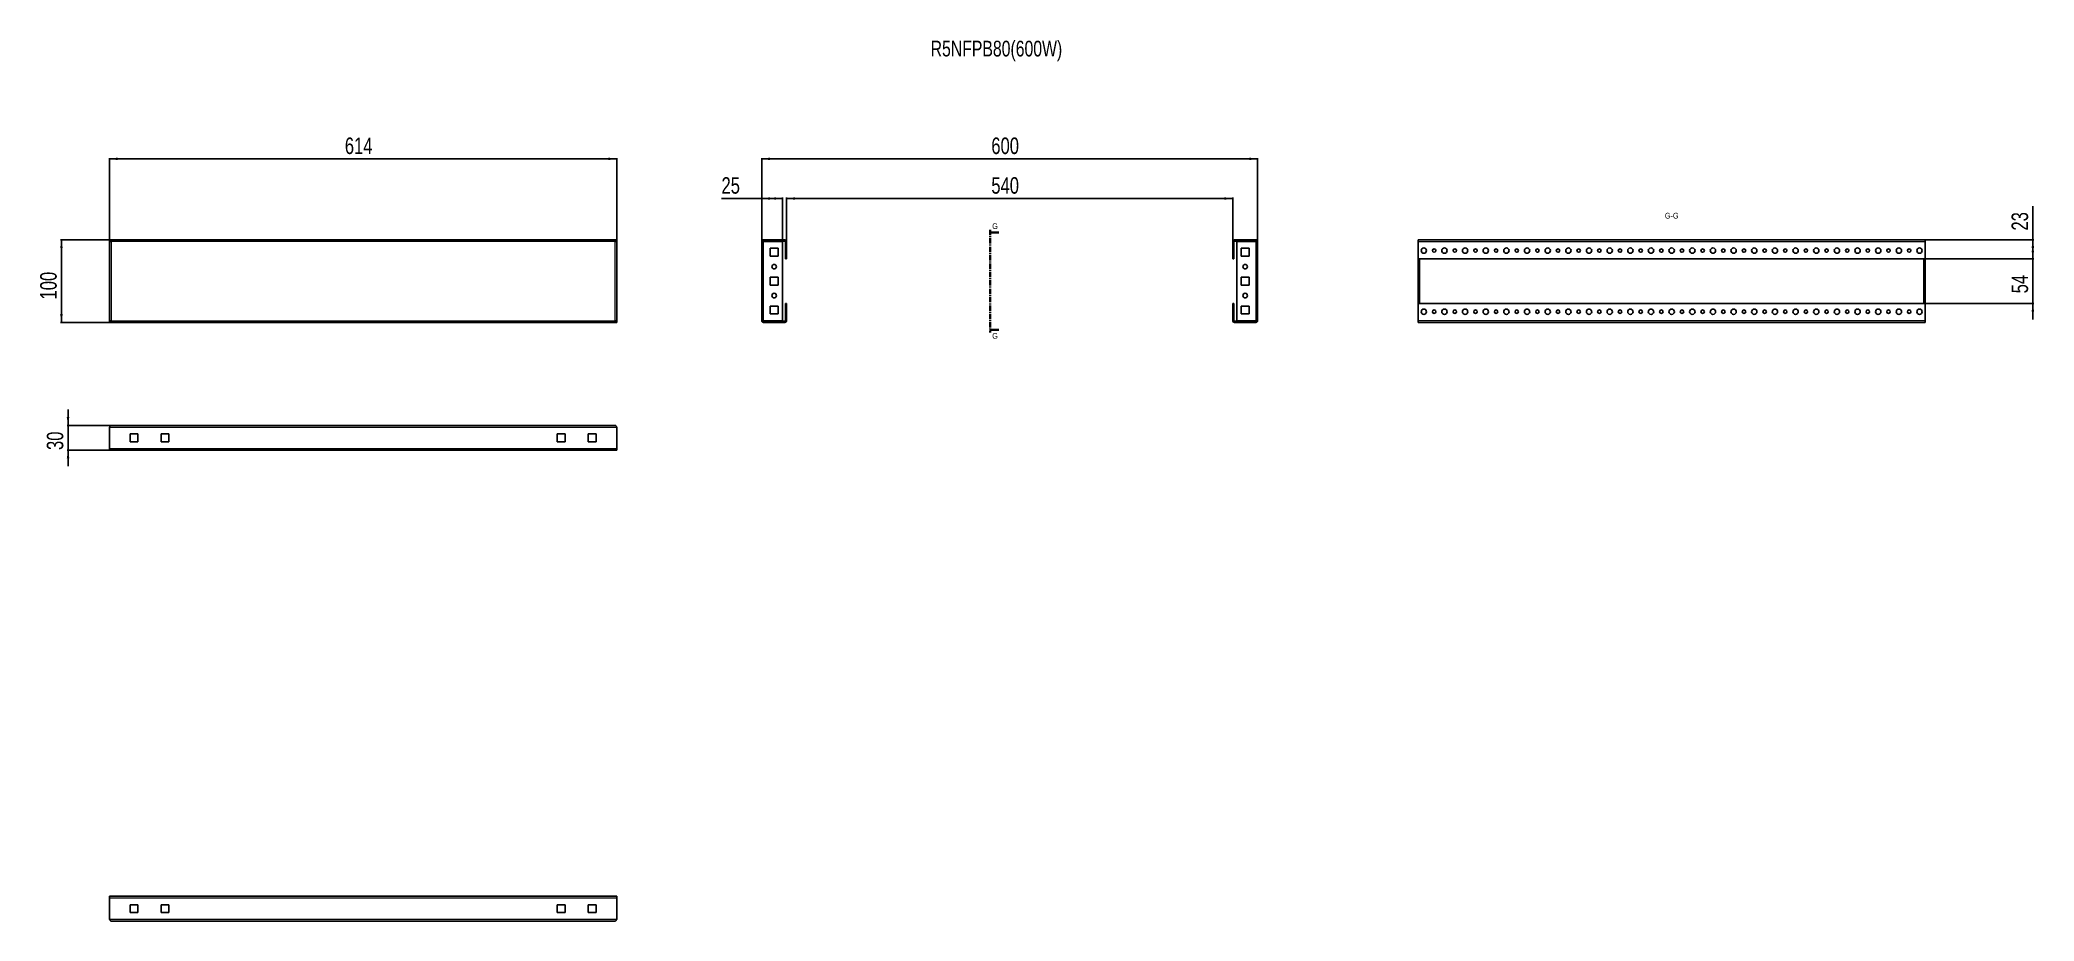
# Model space of a CAD drawing. Header units: millimetres. Extents: x -214 to 2200, y -492 to 575.
import ezdxf

# ---------------------------------------------------------------- set-up
doc = ezdxf.new("R2010")
doc.units = ezdxf.units.MM
doc.linetypes.add('CENTER', pattern=[10.16, 6.35, -1.27, 1.27, -1.27])
doc.layers.add('FORMAT', color=7, linetype='Continuous')
doc.styles.add('SLDTEXTSTYLE0', font='TXT', dxfattribs={"width": 0.75})
doc.dimstyles.new('SLDDIMSTYLE0', dxfattribs={"dimtxt": 20, "dimasz": 10, "dimexe": 0, "dimexo": 0.0625, "dimgap": 5, "dimtad": 2, "dimdec": 1, "dimrnd": 1e-09, "dimzin": 12, "dimdsep": 46, "dimtxsty": 'SLDTEXTSTYLE0', "dimsah": 1, "dimcen": 0.09, "dimadec": 0, "dimazin": 3, "dimtfac": 1, "dimtofl": 0, "dimtmove": 0, "dimatfit": 3, "dimfxl": 0, "dimfrac": 2, "dimtolj": 1, "dimtzin": 12, "dimarcsym": 0})
doc.dimstyles.new('SLDDIMSTYLE1', dxfattribs={"dimtxt": 20, "dimasz": 10, "dimexe": 0, "dimexo": 0.0625, "dimgap": 5, "dimtad": 2, "dimdec": 1, "dimrnd": 1e-09, "dimzin": 12, "dimdsep": 46, "dimtxsty": 'SLDTEXTSTYLE0', "dimsah": 1, "dimcen": 0.09, "dimadec": 0, "dimazin": 3, "dimtfac": 1, "dimtmove": 0, "dimatfit": 0, "dimfxl": 0, "dimfrac": 2, "dimtolj": 1, "dimtzin": 12, "dimarcsym": 0})

# ---------------------------------------------------------------- blocks, each defined once
blk = doc.blocks.new('_D')
at = {"layer": 'FORMAT'}
for p, q in [((-129.8, 330.6), (-129.8, 431.6)), ((-129.8, 430.6), (484.2, 430.6)), ((484.2, 330.6), (484.2, 431.6))]:
    blk.add_line(p, q, dxfattribs=at)
for points in [[(-129.8, 430.6), (-119.8, 429), (-119.8, 432.1)], [(484.2, 430.6), (474.2, 432.1), (474.2, 429)]]:
    blk.add_solid(points, dxfattribs=at)
at = {"layer": 'FORMAT', "insert": (155.1, 456.4), "char_height": 20, "attachment_point": 1, "style": 'SLDTEXTSTYLE0'}
blk.add_mtext('614', dxfattribs=at)
blk = doc.blocks.new('_D_1')
at = {"layer": 'FORMAT'}
for p, q in [((-129.8, 332.6), (-188.9, 332.6)), ((-187.9, 332.6), (-187.9, 232.6)), ((-129.8, 232.6), (-188.9, 232.6))]:
    blk.add_line(p, q, dxfattribs=at)
for points in [[(-187.9, 332.6), (-189.5, 322.6), (-186.4, 322.6)], [(-187.9, 232.6), (-186.4, 242.6), (-189.5, 242.6)]]:
    blk.add_solid(points, dxfattribs=at)
at = {"layer": 'FORMAT', "insert": (-213.7, 260.4), "char_height": 20, "attachment_point": 1, "rotation": 90, "style": 'SLDTEXTSTYLE0'}
blk.add_mtext('100', dxfattribs=at)
blk = doc.blocks.new('_D_2')
at = {"layer": 'FORMAT'}
for p, q in [((659.8, 330.5), (659.8, 431.6)), ((659.8, 430.6), (1259.8, 430.6)), ((1259.8, 330.5), (1259.8, 431.6))]:
    blk.add_line(p, q, dxfattribs=at)
for points in [[(659.8, 430.6), (669.8, 429), (669.8, 432.1)], [(1259.8, 430.6), (1249.8, 432.1), (1249.8, 429)]]:
    blk.add_solid(points, dxfattribs=at)
at = {"layer": 'FORMAT', "insert": (937.6, 456.4), "char_height": 20, "attachment_point": 1, "style": 'SLDTEXTSTYLE0'}
blk.add_mtext('600', dxfattribs=at)
blk = doc.blocks.new('_D_3')
at = {"layer": 'FORMAT'}
for p, q in [((689.8, 330.5), (689.8, 383.6)), ((689.8, 382.6), (1229.8, 382.6)), ((1229.8, 330.5), (1229.8, 383.6))]:
    blk.add_line(p, q, dxfattribs=at)
for points in [[(689.8, 382.6), (699.8, 381), (699.8, 384.1)], [(1229.8, 382.6), (1219.8, 384.1), (1219.8, 381)]]:
    blk.add_solid(points, dxfattribs=at)
at = {"layer": 'FORMAT', "insert": (937.6, 408.4), "char_height": 20, "attachment_point": 1, "style": 'SLDTEXTSTYLE0'}
blk.add_mtext('540', dxfattribs=at)
blk = doc.blocks.new('_D_4')
at = {"layer": 'FORMAT'}
for p, q in [((659.8, 382.6), (611, 382.6)), ((659.8, 330.5), (659.8, 383.6)), ((684.8, 382.6), (659.8, 382.6)), ((684.8, 330.6), (684.8, 383.6))]:
    blk.add_line(p, q, dxfattribs=at)
for points in [[(659.8, 382.6), (669.8, 381), (669.8, 384.1)], [(684.8, 382.6), (674.8, 384.1), (674.8, 381)]]:
    blk.add_solid(points, dxfattribs=at)
at = {"layer": 'FORMAT', "insert": (611, 408.4), "char_height": 20, "attachment_point": 1, "style": 'SLDTEXTSTYLE0'}
blk.add_mtext('25', dxfattribs=at)
blk = doc.blocks.new('_D_5')
at = {"layer": 'FORMAT'}
for p, q in [((-179.9, 108), (-179.9, 127.3)), ((-127.7, 108), (-180.9, 108)), ((-179.9, 108), (-179.9, 78)), ((-129.8, 78), (-180.9, 78)), ((-179.9, 78), (-179.9, 58.8))]:
    blk.add_line(p, q, dxfattribs=at)
for points in [[(-179.9, 108), (-178.4, 118), (-181.5, 118)], [(-179.9, 78), (-181.5, 68), (-178.4, 68)]]:
    blk.add_solid(points, dxfattribs=at)
at = {"layer": 'FORMAT', "insert": (-205.7, 78.2), "char_height": 20, "attachment_point": 1, "rotation": 90, "style": 'SLDTEXTSTYLE0'}
blk.add_mtext('30', dxfattribs=at)
blk = doc.blocks.new('_D_6')
at = {"layer": 'FORMAT'}
for p, q in [((2198.3, 309.6), (2198.3, 328.8)), ((2067.1, 309.6), (2199.3, 309.6)), ((2198.3, 309.6), (2198.3, 255.6)), ((2067.1, 255.6), (2199.3, 255.6)), ((2198.3, 255.6), (2198.3, 236.3))]:
    blk.add_line(p, q, dxfattribs=at)
for points in [[(2198.3, 309.6), (2199.8, 319.6), (2196.7, 319.6)], [(2198.3, 255.6), (2196.7, 245.6), (2199.8, 245.6)]]:
    blk.add_solid(points, dxfattribs=at)
at = {"layer": 'FORMAT', "insert": (2172.5, 267.8), "char_height": 20, "attachment_point": 1, "rotation": 90, "style": 'SLDTEXTSTYLE0'}
blk.add_mtext('54', dxfattribs=at)
blk = doc.blocks.new('_D_7')
at = {"layer": 'FORMAT'}
for p, q in [((2198.3, 332.6), (2198.3, 373.3)), ((2068.1, 332.6), (2199.3, 332.6)), ((2198.3, 332.6), (2198.3, 309.6)), ((2067.1, 309.6), (2199.3, 309.6))]:
    blk.add_line(p, q, dxfattribs=at)
for points in [[(2198.3, 332.6), (2196.7, 322.6), (2199.8, 322.6)], [(2198.3, 309.6), (2199.8, 319.6), (2196.7, 319.6)]]:
    blk.add_solid(points, dxfattribs=at)
at = {"layer": 'FORMAT', "insert": (2172.5, 343.8), "char_height": 20, "attachment_point": 1, "rotation": 90, "style": 'SLDTEXTSTYLE0'}
blk.add_mtext('23', dxfattribs=at)

msp = doc.modelspace()

# ---------------------------------------------------------------- linework, layer by layer
at = {"color": 7, "linetype": 'CENTER', "lineweight": 35}
msp.add_line((936.14, 344.57), (936.14, 220.56), dxfattribs=at)
at = {"color": 7, "linetype": 'Continuous', "lineweight": 35}
for p, q in [((946.78, 341.57), (936.14, 341.57)), ((946.78, 223.56), (936.14, 223.56))]:
    msp.add_line(p, q, dxfattribs=at)
at = {"color": 7, "linetype": 'Continuous', "lineweight": 25}
for p, q in [((484.22, 332.57), (-129.78, 332.57)), ((-129.78, 331.07), (-129.78, 332.57)), ((-129.78, 331.07), (-129.78, 330.57)), ((-129.78, 330.57), (-129.78, 234.57)), ((-129.78, 330.57), (-128.28, 330.57)), ((484.22, 330.57), (482.72, 330.57)), ((484.22, 332.57), (484.22, 331.07)), ((484.22, 330.57), (484.22, 331.07)), ((484.22, 234.57), (484.22, 330.57)), ((659.8, 234.67), (659.8, 330.47)), ((661.9, 332.57), (661.9, 331.07)), ((661.9, 332.57), (687.7, 332.57)), ((661.9, 331.07), (687.7, 331.07)), ((661.9, 330.57), (684.8, 330.57)), ((670.05, 322.32), (670.05, 312.82)), ((679.55, 322.32), (670.05, 322.32)), ((679.55, 312.82), (679.55, 322.32)), ((684.8, 234.57), (684.8, 330.57)), ((688.3, 330.47), (688.3, 310.57)), ((689.8, 330.47), (689.8, 310.57)), ((1229.8, 310.57), (1229.8, 330.47)), ((1231.3, 310.57), (1231.3, 330.47)), ((1231.9, 332.57), (1257.7, 332.57)), ((1231.9, 331.07), (1257.7, 331.07)), ((1234.8, 234.57), (1234.8, 330.57)), ((1257.7, 330.57), (1234.8, 330.57)), ((1240.05, 322.32), (1249.55, 322.32)), ((1240.05, 312.82), (1240.05, 322.32)), ((1249.55, 322.32), (1249.55, 312.82)), ((1257.7, 331.07), (1257.7, 332.57)), ((1259.8, 330.47), (1259.8, 234.67)), ((1454.08, 332.57), (2068.08, 332.57)), ((1454.08, 330.47), (1454.08, 332.57)), ((1454.08, 330.47), (1454.08, 310.57)), ((2068.08, 332.57), (2068.08, 330.47)), ((2068.08, 310.57), (2068.08, 330.47)), ((670.05, 312.82), (679.55, 312.82)), ((688.3, 310.57), (689.8, 310.57)), ((688.3, 309.57), (688.3, 310.57)), ((689.8, 309.57), (688.3, 309.57)), ((689.8, 310.57), (689.8, 309.57)), ((1229.8, 310.57), (1231.3, 310.57)), ((1229.8, 309.57), (1229.8, 310.57)), ((1231.3, 309.57), (1229.8, 309.57)), ((1231.3, 310.57), (1231.3, 309.57)), ((1249.55, 312.82), (1240.05, 312.82)), ((1454.08, 310.57), (1455.08, 309.57)), ((1454.08, 254.57), (1454.08, 310.57)), ((1455.08, 309.57), (2067.08, 309.57)), ((1455.58, 255.57), (1455.58, 309.57)), ((2066.58, 255.57), (2066.58, 309.57)), ((2067.08, 309.57), (2068.08, 310.57)), ((2068.08, 254.57), (2068.08, 310.57)), ((670.05, 287.32), (670.05, 277.82)), ((679.55, 287.32), (670.05, 287.32)), ((670.05, 277.82), (679.55, 277.82)), ((679.55, 277.82), (679.55, 287.32)), ((1240.05, 287.32), (1249.55, 287.32)), ((1240.05, 277.82), (1240.05, 287.32)), ((1249.55, 277.82), (1240.05, 277.82)), ((1249.55, 287.32), (1249.55, 277.82)), ((679.55, 252.32), (670.05, 252.32)), ((670.05, 252.32), (670.05, 242.82)), ((670.05, 242.82), (679.55, 242.82)), ((679.55, 242.82), (679.55, 252.32)), ((688.3, 254.57), (688.3, 255.57)), ((688.3, 255.57), (689.8, 255.57)), ((689.8, 254.57), (688.3, 254.57)), ((688.3, 254.57), (688.3, 234.67)), ((689.8, 255.57), (689.8, 254.57)), ((689.8, 254.57), (689.8, 234.67)), ((1229.8, 255.57), (1231.3, 255.57)), ((1229.8, 254.57), (1229.8, 255.57)), ((1231.3, 254.57), (1229.8, 254.57)), ((1229.8, 234.67), (1229.8, 254.57)), ((1231.3, 255.57), (1231.3, 254.57)), ((1231.3, 234.67), (1231.3, 254.57)), ((1240.05, 252.32), (1249.55, 252.32)), ((1240.05, 242.82), (1240.05, 252.32)), ((1249.55, 242.82), (1240.05, 242.82)), ((1249.55, 252.32), (1249.55, 242.82)), ((1455.08, 255.57), (1454.08, 254.57)), ((1454.08, 254.57), (1454.08, 234.67)), ((2067.08, 255.57), (1455.08, 255.57)), ((2068.08, 254.57), (2067.08, 255.57)), ((2068.08, 234.67), (2068.08, 254.57)), ((-128.28, 234.57), (-129.78, 234.57)), ((-129.78, 234.57), (-129.78, 234.07)), ((-129.78, 234.07), (-129.78, 232.57)), ((-129.78, 232.57), (484.22, 232.57)), ((482.72, 234.57), (484.22, 234.57)), ((484.22, 234.07), (484.22, 234.57)), ((484.22, 232.57), (484.22, 234.07)), ((661.9, 234.57), (684.8, 234.57)), ((661.9, 232.57), (661.9, 234.07)), ((687.7, 234.07), (661.9, 234.07)), ((687.7, 232.57), (661.9, 232.57)), ((1257.7, 234.07), (1231.9, 234.07)), ((1257.7, 232.57), (1231.9, 232.57)), ((1257.7, 234.57), (1234.8, 234.57)), ((1257.7, 234.07), (1257.7, 232.57)), ((1454.08, 232.57), (1454.08, 234.67)), ((2068.08, 232.57), (1454.08, 232.57)), ((2068.08, 234.67), (2068.08, 232.57)), ((-129.78, 105.92), (-129.78, 80.12)), ((-127.68, 108.02), (482.12, 108.02)), ((-104.78, 97.77), (-95.28, 97.77)), ((-104.78, 88.27), (-104.78, 97.77)), ((-95.28, 97.77), (-95.28, 88.27)), ((-67.28, 97.77), (-57.78, 97.77)), ((-67.28, 88.27), (-67.28, 97.77)), ((-57.78, 97.77), (-57.78, 88.27)), ((421.72, 97.77), (412.22, 97.77)), ((412.22, 97.77), (412.22, 88.27)), ((421.72, 88.27), (421.72, 97.77)), ((449.72, 97.77), (449.72, 88.27)), ((459.22, 97.77), (449.72, 97.77)), ((459.22, 88.27), (459.22, 97.77)), ((484.22, 80.12), (484.22, 105.92)), ((-129.78, 78.02), (-129.78, 80.12)), ((-129.78, 78.02), (484.22, 78.02)), ((-95.28, 88.27), (-104.78, 88.27)), ((-57.78, 88.27), (-67.28, 88.27)), ((412.22, 88.27), (421.72, 88.27)), ((449.72, 88.27), (459.22, 88.27)), ((484.22, 80.12), (484.22, 78.02)), ((-129.78, -464.08), (-129.78, -461.98)), ((484.22, -461.98), (-129.78, -461.98)), ((-129.78, -464.08), (-129.78, -489.88)), ((-95.28, -472.23), (-104.78, -472.23)), ((-104.78, -472.23), (-104.78, -481.73)), ((-104.78, -481.73), (-95.28, -481.73)), ((-95.28, -481.73), (-95.28, -472.23)), ((-57.78, -472.23), (-67.28, -472.23)), ((-67.28, -472.23), (-67.28, -481.73)), ((-67.28, -481.73), (-57.78, -481.73)), ((-57.78, -481.73), (-57.78, -472.23)), ((412.22, -481.73), (412.22, -472.23)), ((412.22, -472.23), (421.72, -472.23)), ((421.72, -481.73), (412.22, -481.73)), ((421.72, -472.23), (421.72, -481.73)), ((449.72, -472.23), (459.22, -472.23)), ((449.72, -481.73), (449.72, -472.23)), ((459.22, -481.73), (449.72, -481.73)), ((459.22, -472.23), (459.22, -481.73)), ((484.22, -461.98), (484.22, -464.08)), ((484.22, -489.88), (484.22, -464.08)), ((482.12, -491.98), (-127.68, -491.98))]:
    msp.add_line(p, q, dxfattribs=at)
at = {"color": 8, "linetype": 'Continuous', "lineweight": 18}
for p, q in [((482.12, 330.47), (-127.68, 330.47)), ((-127.68, 330.47), (-127.68, 234.67)), ((482.12, 234.67), (482.12, 330.47)), ((661.9, 234.57), (661.9, 330.57)), ((687.7, 331.07), (687.7, 332.57)), ((688.3, 330.47), (689.8, 330.47)), ((1231.3, 330.47), (1229.8, 330.47)), ((1231.9, 331.07), (1231.9, 332.57)), ((1257.7, 330.57), (1257.7, 234.57)), ((1454.08, 330.47), (2068.08, 330.47)), ((1456.18, 255.57), (1456.18, 309.57)), ((2065.98, 309.57), (2065.98, 255.57)), ((-127.68, 234.67), (482.12, 234.67)), ((687.7, 234.07), (687.7, 232.57)), ((688.3, 234.67), (689.8, 234.67)), ((1231.3, 234.67), (1229.8, 234.67)), ((1231.9, 234.07), (1231.9, 232.57)), ((2068.08, 234.67), (1454.08, 234.67)), ((-129.78, 105.92), (484.22, 105.92)), ((-129.78, 80.12), (484.22, 80.12)), ((484.22, -464.08), (-129.78, -464.08)), ((484.22, -489.88), (-129.78, -489.88))]:
    msp.add_line(p, q, dxfattribs=at)
at = {"color": 7, "linetype": 'Continuous', "lineweight": 25}
for centre, radius in [((1461.08, 319.57), 3.25), ((1473.58, 319.57), 2.1), ((1486.08, 319.57), 3.25), ((1498.58, 319.57), 2.1), ((1511.08, 319.57), 3.25), ((1523.58, 319.57), 2.1), ((1536.08, 319.57), 3.25), ((1548.58, 319.57), 2.1), ((1561.08, 319.57), 3.25), ((1573.58, 319.57), 2.1), ((1586.08, 319.57), 3.25), ((1598.58, 319.57), 2.1), ((1611.08, 319.57), 3.25), ((1623.58, 319.57), 2.1), ((1636.08, 319.57), 3.25), ((1648.58, 319.57), 2.1), ((1661.08, 319.57), 3.25), ((1673.58, 319.57), 2.1), ((1686.08, 319.57), 3.25), ((1698.58, 319.57), 2.1), ((1711.08, 319.57), 3.25), ((1723.58, 319.57), 2.1), ((1736.08, 319.57), 3.25), ((1748.58, 319.57), 2.1), ((1761.08, 319.57), 3.25), ((1773.58, 319.57), 2.1), ((1786.08, 319.57), 3.25), ((1798.58, 319.57), 2.1), ((1811.08, 319.57), 3.25), ((1823.58, 319.57), 2.1), ((1836.08, 319.57), 3.25), ((1848.58, 319.57), 2.1), ((1861.08, 319.57), 3.25), ((1873.58, 319.57), 2.1), ((1886.08, 319.57), 3.25), ((1898.58, 319.57), 2.1), ((1911.08, 319.57), 3.25), ((1923.58, 319.57), 2.1), ((1936.08, 319.57), 3.25), ((1948.58, 319.57), 2.1), ((1961.08, 319.57), 3.25), ((1973.58, 319.57), 2.1), ((1986.08, 319.57), 3.25), ((1998.58, 319.57), 2.1), ((2011.08, 319.57), 3.25), ((2023.58, 319.57), 2.1), ((2036.08, 319.57), 3.25), ((2048.58, 319.57), 2.1), ((2061.08, 319.57), 3.25), ((674.8, 300.07), 2.75), ((1244.8, 300.07), 2.75), ((674.8, 265.07), 2.75), ((1244.8, 265.07), 2.75), ((1461.08, 245.57), 3.25), ((1473.58, 245.57), 2.1), ((1486.08, 245.57), 3.25), ((1498.58, 245.57), 2.1), ((1511.08, 245.57), 3.25), ((1523.58, 245.57), 2.1), ((1536.08, 245.57), 3.25), ((1548.58, 245.57), 2.1), ((1561.08, 245.57), 3.25), ((1573.58, 245.57), 2.1), ((1586.08, 245.57), 3.25), ((1598.58, 245.57), 2.1), ((1611.08, 245.57), 3.25), ((1623.58, 245.57), 2.1), ((1636.08, 245.57), 3.25), ((1648.58, 245.57), 2.1), ((1661.08, 245.57), 3.25), ((1673.58, 245.57), 2.1), ((1686.08, 245.57), 3.25), ((1698.58, 245.57), 2.1), ((1711.08, 245.57), 3.25), ((1723.58, 245.57), 2.1), ((1736.08, 245.57), 3.25), ((1748.58, 245.57), 2.1), ((1761.08, 245.57), 3.25), ((1773.58, 245.57), 2.1), ((1786.08, 245.57), 3.25), ((1798.58, 245.57), 2.1), ((1811.08, 245.57), 3.25), ((1823.58, 245.57), 2.1), ((1836.08, 245.57), 3.25), ((1848.58, 245.57), 2.1), ((1861.08, 245.57), 3.25), ((1873.58, 245.57), 2.1), ((1886.08, 245.57), 3.25), ((1898.58, 245.57), 2.1), ((1911.08, 245.57), 3.25), ((1923.58, 245.57), 2.1), ((1936.08, 245.57), 3.25), ((1948.58, 245.57), 2.1), ((1961.08, 245.57), 3.25), ((1973.58, 245.57), 2.1), ((1986.08, 245.57), 3.25), ((1998.58, 245.57), 2.1), ((2011.08, 245.57), 3.25), ((2023.58, 245.57), 2.1), ((2036.08, 245.57), 3.25), ((2048.58, 245.57), 2.1), ((2061.08, 245.57), 3.25)]:
    msp.add_circle(centre, radius, dxfattribs=at)
for centre, radius, start, end in [((687.7, 330.47), 2.1, 0, 90), ((687.7, 330.47), 0.6, 0, 90), ((1231.9, 330.47), 2.1, 90, 180), ((1231.9, 330.47), 0.6, 90, 180), ((687.7, 234.67), 0.6, 270, 360), ((687.7, 234.67), 2.1, 270, 0), ((1231.9, 234.67), 2.1, 180, 270), ((1231.9, 234.67), 0.6, 180, 270)]:
    msp.add_arc(centre, radius, start, end, dxfattribs=at)
for points, knots in [([(-127.68, 330.47), (-127.86, 330.75), (-128.22, 331.31), (-128.75, 332.01), (-129.27, 332.48), (-129.62, 332.54), (-129.78, 332.57)], [0, 0, 0, 0, 0.25475266, 0.50964469, 0.7645377, 1, 1, 1, 1]), ([(-127.68, 330.47), (-127.86, 330.55), (-128.23, 330.71), (-128.92, 330.98), (-129.44, 331.03), (-129.78, 331.07)], [0, 0, 0, 0, 0.2598775, 0.5197391, 1, 1, 1, 1]), ([(1259.8, 330.47), (1259.77, 330.75), (1259.7, 331.31), (1259.2, 332.01), (1258.5, 332.48), (1257.96, 332.54), (1257.7, 332.57)], [0, 0, 0, 0, 0.25475266, 0.50964469, 0.7645377, 1, 1, 1, 1]), ([(1258.3, 330.47), (1258.29, 330.55), (1258.27, 330.71), (1258.08, 330.98), (1257.85, 331.03), (1257.7, 331.07)], [0, 0, 0, 0, 0.2598775, 0.5197391, 1, 1, 1, 1]), ([(482.12, 108.02), (482.3, 107.99), (482.65, 107.92), (483.19, 107.42), (483.71, 106.72), (484.06, 106.18), (484.22, 105.92)], [0, 0, 0, 0, 0.2547527, 0.5096447, 0.7645377, 1, 1, 1, 1]), ([(-127.68, -491.98), (-127.86, -491.95), (-128.22, -491.88), (-128.75, -491.38), (-129.27, -490.68), (-129.62, -490.14), (-129.78, -489.88)], [0, 0, 0, 0, 0.25475266, 0.50964469, 0.7645377, 1, 1, 1, 1])]:
    msp.add_open_spline(points, degree=3, knots=knots, dxfattribs=at)
for points in [[(-129.78, 330.57), (-129.75, 330.56), (-129.69, 330.54), (-129.2, 330.52), (-128.51, 330.49), (-127.96, 330.47), (-127.68, 330.47)], [(484.22, 332.57), (484.04, 332.53), (483.69, 332.47), (483.17, 331.99), (482.64, 331.29), (482.29, 330.74), (482.12, 330.47)], [(484.22, 331.07), (483.87, 331.03), (483.17, 330.95), (482.47, 330.63), (482.12, 330.47)], [(482.12, 330.47), (482.39, 330.47), (482.95, 330.49), (483.64, 330.52), (484.13, 330.54), (484.19, 330.56), (484.22, 330.57)], [(661.9, 332.57), (661.63, 332.53), (661.08, 332.47), (660.38, 331.99), (659.9, 331.29), (659.83, 330.74), (659.8, 330.47)], [(659.8, 330.47), (659.83, 330.47), (659.9, 330.49), (660.38, 330.52), (661.08, 330.54), (661.63, 330.56), (661.9, 330.57)], [(661.9, 331.07), (661.74, 331.03), (661.41, 330.95), (661.34, 330.63), (661.3, 330.47)], [(1257.7, 330.57), (1257.98, 330.56), (1258.53, 330.54), (1259.22, 330.52), (1259.71, 330.49), (1259.77, 330.47), (1259.8, 330.47)], [(-129.78, 232.57), (-129.61, 232.6), (-129.26, 232.66), (-128.73, 233.15), (-128.21, 233.84), (-127.86, 234.39), (-127.68, 234.67)], [(-127.68, 234.67), (-127.96, 234.66), (-128.51, 234.64), (-129.2, 234.62), (-129.69, 234.59), (-129.75, 234.57), (-129.78, 234.57)], [(-129.78, 234.07), (-129.43, 234.1), (-128.73, 234.18), (-128.03, 234.5), (-127.68, 234.67)], [(482.12, 234.67), (482.29, 234.39), (482.64, 233.84), (483.17, 233.15), (483.69, 232.66), (484.04, 232.6), (484.22, 232.57)], [(484.22, 234.57), (484.19, 234.57), (484.13, 234.59), (483.64, 234.62), (482.95, 234.64), (482.39, 234.66), (482.12, 234.67)], [(482.12, 234.67), (482.47, 234.5), (483.17, 234.18), (483.87, 234.1), (484.22, 234.07)], [(661.9, 234.57), (661.63, 234.57), (661.08, 234.59), (660.38, 234.62), (659.9, 234.64), (659.83, 234.66), (659.8, 234.67)], [(659.8, 234.67), (659.83, 234.39), (659.9, 233.84), (660.38, 233.15), (661.08, 232.66), (661.63, 232.6), (661.9, 232.57)], [(661.3, 234.67), (661.34, 234.5), (661.41, 234.18), (661.74, 234.1), (661.9, 234.07)], [(1257.7, 232.57), (1257.98, 232.6), (1258.53, 232.66), (1259.22, 233.15), (1259.71, 233.84), (1259.77, 234.39), (1259.8, 234.67)], [(1257.7, 234.07), (1257.86, 234.1), (1258.19, 234.18), (1258.26, 234.5), (1258.3, 234.67)], [(1259.8, 234.67), (1259.77, 234.66), (1259.71, 234.64), (1259.22, 234.62), (1258.53, 234.59), (1257.98, 234.57), (1257.7, 234.57)], [(-129.78, 105.92), (-129.61, 106.19), (-129.26, 106.75), (-128.73, 107.44), (-128.21, 107.92), (-127.86, 107.99), (-127.68, 108.02)], [(484.22, -489.88), (484.04, -490.16), (483.69, -490.71), (483.17, -491.4), (482.64, -491.89), (482.29, -491.95), (482.12, -491.98)]]:
    msp.add_open_spline(points, degree=3, dxfattribs=at)
at = {"color": 7, "linetype": 'Continuous', "lineweight": 35}
for points in [[(936.14, 341.57), (943.14, 340.45), (943.14, 342.69)], [(936.14, 223.56), (943.14, 222.44), (943.14, 224.68)]]:
    msp.add_solid(points, dxfattribs=at)

# ---------------------------------------------------------------- texts
at = {"color": 7, "linetype": 'Continuous', "char_height": 7, "attachment_point": 1, "style": 'SLDTEXTSTYLE0'}
for insert in [(938.65, 352.69), (938.65, 219.86)]:
    msp.add_mtext('G', dxfattribs=dict(at, insert=insert))
at = {"layer": 'FORMAT', "style": 'SLDTEXTSTYLE0'}
for s, insert, char_height, attachment_point in [('R5NFPB80(600W)', (864.15, 573.54), 19.05, 1), ('G-G', (1761.1, 365.26), 7, 2)]:
    msp.add_mtext(s, dxfattribs=dict(at, insert=insert, char_height=char_height, attachment_point=attachment_point))

# ---------------------------------------------------------------- dimensions: what is measured, and where the dimension line sits
at = {"layer": 'FORMAT'}
for base, p1, p2, picture, middle in [((484.22, 430.57), (-129.78, 330.57), (484.22, 330.57), '_D', (177.22, 430.57)), ((1229.8, 382.57), (689.8, 330.47), (1229.8, 330.47), '_D_3', (959.8, 382.57))]:
    dim = msp.add_linear_dim(base=base, p1=p1, p2=p2, dimstyle='SLDDIMSTYLE0', dxfattribs=at)
    dim.commit()
    dim.dimension.update_dxf_attribs({"geometry": picture, "text_midpoint": middle, "dimtype": 160})
for base, p1, p2, angle, dimstyle, picture, middle in [((1259.8, 430.57), (659.8, 330.47), (1259.8, 330.47), 0, 'SLDDIMSTYLE0', '_D_2', (959.8, 430.57)), ((659.8, 382.57), (684.8, 330.57), (659.8, 330.47), 0, 'SLDDIMSTYLE0', '_D_4', (625.8, 382.57)), ((2198.25, 309.57), (2068.08, 332.57), (2067.08, 309.57), 90, 'SLDDIMSTYLE0', '_D_7', (2198.25, 358.57)), ((-187.95, 232.57), (-129.78, 332.57), (-129.78, 232.57), 90, 'SLDDIMSTYLE0', '_D_1', (-187.95, 282.57)), ((2198.25, 255.57), (2067.08, 309.57), (2067.08, 255.57), 90, 'SLDDIMSTYLE1', '_D_6', (2198.25, 282.57)), ((-179.95, 78.02), (-127.68, 108.02), (-129.78, 78.02), 90, 'SLDDIMSTYLE1', '_D_5', (-179.95, 93.02))]:
    dim = msp.add_linear_dim(base=base, p1=p1, p2=p2, angle=angle, dimstyle=dimstyle, dxfattribs=at)
    dim.commit()
    dim.dimension.update_dxf_attribs({"geometry": picture, "text_midpoint": middle, "dimtype": 160})

doc.saveas('drawing.dxf')
